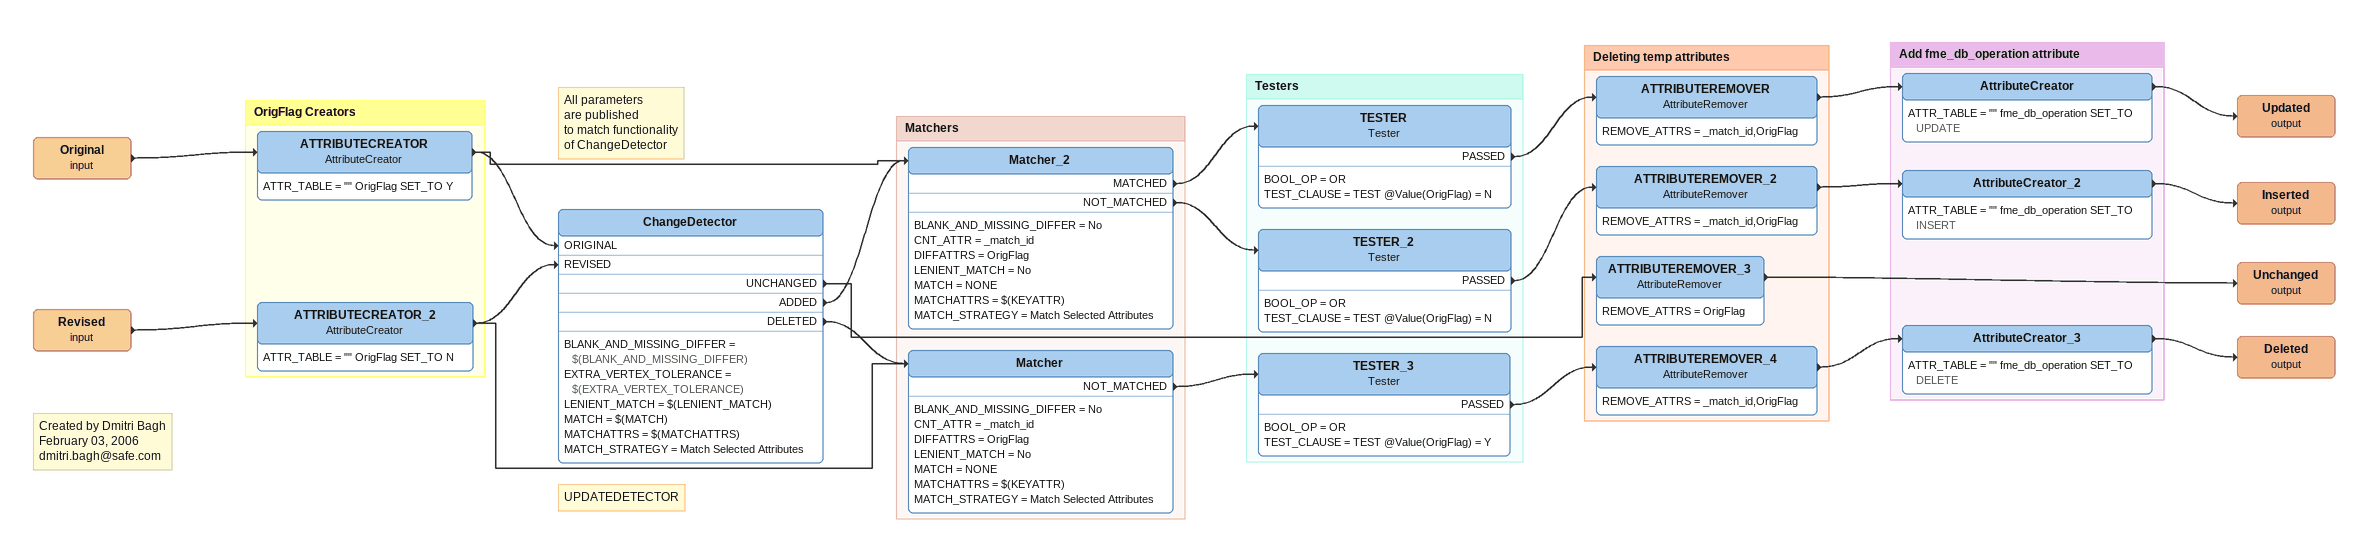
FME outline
Original (input)
    -> ATTRIBUTECREATOR
Note: Created by Dmitri Bagh / February 03, 2006 / dmitri.bagh@safe.com
Revised (input)
    -> ATTRIBUTECREATOR_2
Note: All parameters / are published / to match functionality / of ChangeDetector
Note: UPDATEDETECTOR
ChangeDetector
    BLANK_AND_MISSING_DIFFER = $(BLANK_AND_MISSING_DIFFER)
    EXTRA_VERTEX_TOLERANCE = $(EXTRA_VERTEX_TOLERANCE)
    LENIENT_MATCH = $(LENIENT_MATCH)
    MATCH = $(MATCH)
    MATCHATTRS = $(MATCHATTRS)
    MATCH_STRATEGY = Match Selected Attributes
    UNCHANGED -> ATTRIBUTEREMOVER_3
    ADDED -> Matcher_2
    DELETED -> Matcher
Updated (output)
Inserted (output)
Unchanged (output)
Deleted (output)

Bookmark: OrigFlag Creators
ATTRIBUTECREATOR: AttributeCreator
    ATTR_TABLE = "" OrigFlag SET_TO Y
    -> ChangeDetector [ORIGINAL]
    -> Matcher_2
ATTRIBUTECREATOR_2: AttributeCreator
    ATTR_TABLE = "" OrigFlag SET_TO N
    -> ChangeDetector [REVISED]
    -> Matcher

Bookmark: Matchers
Matcher_2
    BLANK_AND_MISSING_DIFFER = No
    CNT_ATTR = _match_id
    DIFFATTRS = OrigFlag
    LENIENT_MATCH = No
    MATCH = NONE
    MATCHATTRS = $(KEYATTR)
    MATCH_STRATEGY = Match Selected Attributes
    MATCHED -> TESTER
    NOT_MATCHED -> TESTER_2
Matcher
    BLANK_AND_MISSING_DIFFER = No
    CNT_ATTR = _match_id
    DIFFATTRS = OrigFlag
    LENIENT_MATCH = No
    MATCH = NONE
    MATCHATTRS = $(KEYATTR)
    MATCH_STRATEGY = Match Selected Attributes
    NOT_MATCHED -> TESTER_3

Bookmark: Testers
TESTER: Tester
    BOOL_OP = OR
    TEST_CLAUSE = TEST @Value(OrigFlag) = N
    PASSED -> ATTRIBUTEREMOVER
TESTER_2: Tester
    BOOL_OP = OR
    TEST_CLAUSE = TEST @Value(OrigFlag) = N
    PASSED -> ATTRIBUTEREMOVER_2
TESTER_3: Tester
    BOOL_OP = OR
    TEST_CLAUSE = TEST @Value(OrigFlag) = Y
    PASSED -> ATTRIBUTEREMOVER_4

Bookmark: Deleting temp attributes
ATTRIBUTEREMOVER: AttributeRemover
    REMOVE_ATTRS = _match_id,OrigFlag
    -> AttributeCreator
ATTRIBUTEREMOVER_2: AttributeRemover
    REMOVE_ATTRS = _match_id,OrigFlag
    -> AttributeCreator_2
ATTRIBUTEREMOVER_3: AttributeRemover
    REMOVE_ATTRS = OrigFlag
    -> Unchanged (output)
ATTRIBUTEREMOVER_4: AttributeRemover
    REMOVE_ATTRS = _match_id,OrigFlag
    -> AttributeCreator_3

Bookmark: Add fme_db_operation attribute
AttributeCreator
    ATTR_TABLE = "" fme_db_operation SET_TO UPDATE
    -> Updated (output)
AttributeCreator_2
    ATTR_TABLE = "" fme_db_operation SET_TO INSERT
    -> Inserted (output)
AttributeCreator_3
    ATTR_TABLE = "" fme_db_operation SET_TO DELETE
    -> Deleted (output)
